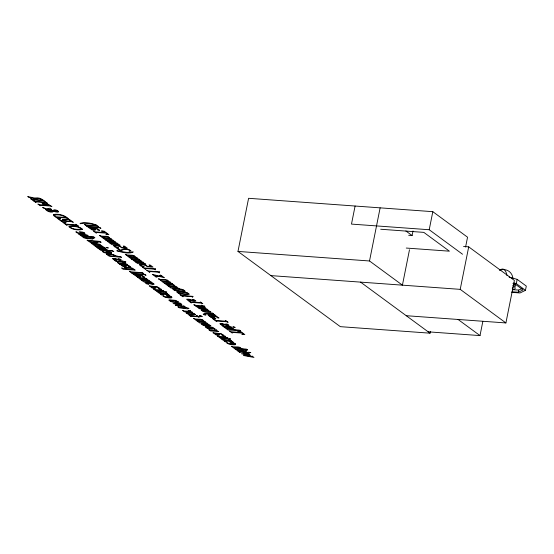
<?xml version="1.0" encoding="UTF-8"?>
<svg xmlns="http://www.w3.org/2000/svg" width="554" height="554" viewBox="0 0 554 554"><rect width="100%" height="100%" fill="white"/><g stroke="black" fill="none" stroke-linecap="round" stroke-linejoin="round"><path stroke-width="0.83" d="M430.347 331.5L430.015 333.176L340.329 326.659L237.978 251.426L248.594 198.297L432.819 211.676L467.548 237.202L465.582 247.056M355.093 206.033L351.485 224.093L429.211 229.737L462.548 254.244M409.489 249.743L402.419 285.158L369.518 260.976L380.134 207.854M408.679 235.291L412.093 235.54L413 230.983M429.211 229.737L432.819 211.676M468.705 246.855L514.396 280.442L505.906 322.94L460.215 289.354L468.705 246.855L463.553 246.482M428.187 331.832L480.006 335.592L482.839 321.396M513.925 286.46L514.347 284.341M517.159 279.361L526.3 286.079L525.448 290.324L516.314 283.606L517.159 279.361L509.084 277.09M511.965 291.771L518.315 292.228L518.738 290.102L522.145 288.44M518.315 292.228L523.08 289.901L514.701 283.745L513.094 283.295M525.448 290.324L520.054 292.962L511.751 292.36M380.688 229.245L423.817 232.375L449.405 251.184L406.269 248.053M237.978 251.426L369.518 260.976M512.388 289.645L518.738 290.102M270.878 275.608L460.215 289.354M406.255 315.704L505.906 322.94M81.396 233.386L78.01 232.812L76.244 231.579L75.808 231.891C76.563 233.83 88.349 235.263 84.125 232.59A2.735 0.658 11.3 0 0 82.338 232.057L79.243 231.697L81.556 233.393M108.037 252.963L104.651 252.389L102.885 251.156L102.448 251.474C103.203 253.413 114.99 254.847 110.765 252.167A2.735 0.658 11.3 0 0 108.979 251.634L105.876 251.281L108.196 252.977M168.361 297.311L164.974 296.736L163.215 295.504L162.772 295.815C163.527 297.761 175.313 299.188 171.089 296.515A2.735 0.658 11.3 0 0 169.309 295.981L166.207 295.621L168.52 297.325M232.105 344.166L228.719 343.591L226.953 342.358L226.517 342.677C227.272 344.616 239.058 346.049 234.834 343.376A2.735 0.658 11.3 0 0 233.047 342.836L229.952 342.483L232.264 344.179M513.89 282.928L516.314 283.606M405.867 230.963L412.093 235.54M458.075 319.471L480.006 335.592M360.564 282.118L430.015 333.176M512.692 285.691A14.536 3.518 11.3 0 1 512.589 289.777M512.838 287.242A12.285 2.971 11.3 0 1 512.256 288.696M499.763 270.172A12.285 10.581 -53.7 0 1 512.935 278.267M513.115 283.565A14.536 3.518 11.3 0 1 515.587 286.397M499.895 270.394A12.285 5.485 -85.8 0 1 507.007 275.622M35.11 198.124L27.7 196.545L28.988 197.487L35.629 198.969L36.592 199.682L32.16 199.357L30.643 198.713L32.866 200.34L33.33 200.375L32.928 199.925L43.247 200.673L44.625 201.234C42.132 198.976 38.503 197.099 35.11 198.124M82.428 229.183L82.414 229.481C78.086 230.436 72.311 229.827 68.897 226.69L68.925 226.392C73.26 225.402 79.014 226.039 82.428 229.183M45.788 209.405L45.76 209.696C47.402 211.559 52.062 213.221 53.724 211.379C63.765 214.35 55.497 207.681 52.769 210.645L47.727 209.163L51.751 209.557L49.922 208.214L46.716 208.865L42.644 207.528L46.058 209.142L45.788 209.405M204.087 314.18L205.915 315.004L204.142 314.88L203.159 314.049L212.161 312.885L213.56 313.917L212.362 313.439L207.598 313.744L214.35 314.907L213.989 314.492L214.384 314.52L216.129 315.801L206.019 313.862L204.087 314.18M184.565 290.67L182.529 290.975L175.009 290.22A1.766 0.429 11.3 0 1 173.721 289.721C175.847 288.509 181.608 289.278 184.565 290.67M188.665 293.682L186.629 293.987L179.108 293.232A1.766 0.429 11.3 0 1 177.82 292.734C179.946 291.522 185.708 292.29 188.665 293.682M125.529 263.143L125.336 263.559L127.496 264.466L119.283 263.87L117.503 262.554L118.757 263.074L124.885 263.517L123.002 262.485L125.218 262.644L125.529 263.143M161.491 289.576L161.304 289.998L163.458 290.905L155.252 290.31L153.465 288.994L154.725 289.513L160.854 289.957L158.963 288.925L161.186 289.084L161.491 289.576M190.631 311.002L190.444 311.417L192.598 312.324L184.392 311.729L182.605 310.413L183.866 310.933L189.994 311.376L188.104 310.344L190.327 310.503L190.631 311.002M216.815 330.246L216.628 330.662L218.782 331.569L210.575 330.973L208.789 329.665L210.049 330.184L216.178 330.627L214.287 329.595L216.51 329.755L216.815 330.246M225.236 336.437L225.049 336.853L227.202 337.76L218.996 337.164L217.21 335.849L218.463 336.368L224.592 336.811L222.708 335.779L224.924 335.939L225.236 336.437M113.238 258.843L116.354 260.221L114.332 260.075L112.358 258.476L114.851 258.469L120.717 260.034L118.182 258.843L119.976 258.974L121.658 260.262L119.055 260.352L115.197 258.953L113.238 258.843M145.792 282.769L148.908 284.147L146.893 284.001L144.913 282.408L147.406 282.395L153.271 283.967L150.743 282.775L152.53 282.907L154.213 284.195L151.616 284.285L147.752 282.886L145.792 282.769M187.46 299.582L190.576 300.961L188.561 300.815L186.58 299.222L189.073 299.208L194.939 300.78L192.411 299.589L194.198 299.721L195.881 301.009L193.284 301.099L189.42 299.7L187.46 299.582M220.7 324.021L223.816 325.399L221.801 325.253L219.82 323.654L222.313 323.647L228.179 325.212L225.651 324.021L227.438 324.152L229.121 325.44L226.524 325.53L222.66 324.132L220.7 324.021M90.551 228.677C90.856 230.478 98.12 231.06 94.741 228.837C95.517 228.504 100.101 229.654 97.691 230.007L99.706 230.305L96.978 228.663L88.813 227.652L90.551 228.677M121.298 265.096C121.603 266.896 128.867 267.478 125.488 265.255C126.27 264.923 130.848 266.072 128.438 266.426L130.453 266.723L127.725 265.082L119.56 264.071L121.298 265.096M135.64 275.636C135.945 277.443 143.209 278.025 139.83 275.795C140.612 275.463 145.19 276.612 142.78 276.972L144.795 277.263L142.066 275.622L133.902 274.618L135.64 275.636M150.896 286.847C151.2 288.655 158.465 289.236 155.085 287.007C155.868 286.674 160.445 287.824 158.035 288.184L160.051 288.475L157.322 286.84L149.158 285.829L150.896 286.847M209.869 316.382C210.174 318.19 217.438 318.772 214.059 316.542C214.841 316.209 219.419 317.359 217.009 317.719L219.024 318.01L216.295 316.376L208.131 315.364L209.869 316.382M214.64 333.709C214.945 335.509 222.209 336.091 218.83 333.868C219.606 333.536 224.183 334.685 221.78 335.038L223.795 335.336L221.06 333.695L212.902 332.684L214.64 333.709M178.443 301.951C175.708 303.003 171.241 302.352 168.88 300.261A3.324 0.803 11.3 0 1 169.552 299.818L175.576 300.379L178.443 301.951M195.52 314.506C192.785 315.558 188.318 314.907 185.957 312.816A3.324 0.803 11.3 0 1 186.629 312.373L192.653 312.934L195.52 314.506M210.783 311.909C208.048 312.962 203.588 312.311 201.22 310.219A3.324 0.803 11.3 0 1 201.898 309.776L207.916 310.337L210.783 311.909M210.769 325.717C208.041 326.77 203.574 326.119 201.213 324.028A3.324 0.803 11.3 0 1 201.885 323.584L207.909 324.145L210.769 325.717M214.869 328.73C212.134 329.782 207.674 329.131 205.312 327.04A3.324 0.803 11.3 0 1 205.984 326.597L212.009 327.158L214.869 328.73M94.935 229.494C93.231 230.658 87.954 227.632 94.132 228.788L94.935 229.494M125.682 265.913C123.985 267.076 118.701 264.05 124.879 265.207L125.682 265.913M140.023 276.453C138.327 277.616 133.043 274.59 139.22 275.753L140.023 276.453M155.279 287.671C153.583 288.835 148.299 285.809 154.476 286.965L155.279 287.671M214.253 317.2C212.556 318.363 207.272 315.337 213.449 316.5L214.253 317.2M219.024 334.526C217.32 335.689 212.043 332.663 218.214 333.82L219.024 334.526M46.633 209.578L48.205 210.984A2.403 0.582 11.3 0 0 49.777 211.393L52.879 211.143L46.633 209.578M97.864 242.721C94.983 244.016 89.99 242.707 88.044 240.907L86.992 240.131L99.858 241.371L101.16 242.327L96.32 241.537L97.864 242.721M106.59 254.224L109.083 256.087L121.61 257.354L120.398 256.467C115.682 257.035 111.783 252.416 106.59 254.224M54.278 215.111L55.968 216.78L66.065 217.514C62.796 215.056 58.198 214.419 54.278 215.111M155.584 268.912L155.21 269.923L154.511 269.154L144.961 268.461L145.82 269.251L145.363 269.216L142.475 267.097L144.269 267.956L155.584 268.912M159.684 271.924L159.31 272.935L158.61 272.166L149.054 271.474L149.919 272.263L149.462 272.229L146.575 270.11L148.368 270.968L159.684 271.924M192.931 296.369L192.557 297.373L191.857 296.605L182.308 295.912L183.173 296.709L182.709 296.674L179.821 294.548L181.615 295.407L192.931 296.369M124.546 267.423L125.959 268.766L121.458 267.984L123.251 269.306L135.218 270.137L134.158 269.362C132.164 267.443 127.635 266.689 124.546 267.423M81.452 228.878C78.003 229.765 72.789 229.46 69.852 226.981C73.315 226.094 78.509 226.385 81.452 228.878M57.796 211.323C52.311 212.272 52.983 208.526 57.796 211.323M133.022 251.931L132.766 252.382C127.635 253.94 121.818 252.354 116.811 250.754L126.257 252.319L130.709 252.444L133.022 251.931M80.337 223.297L80.081 223.754L83.391 223.2L88.931 223.532L96.292 224.931C91.285 223.317 85.468 221.745 80.337 223.297M202.106 316.569L198.727 316.805L199.038 317.255L197.958 316.75L191.165 316.258L191.435 316.646L191.04 316.618L189.011 315.122L190.5 315.766L197.293 316.258L196.296 315.524L197.03 315.579L198.027 316.313C206.69 316.95 195.188 315.274 201.081 315.766L202.106 316.569M36.232 198.512L37.381 199.738L42.381 200.098L39.625 198.664L36.232 198.512M42.236 203.567L43.337 205.001L39.445 204.717L37.894 204.038L40.158 205.7L40.622 205.735L40.22 205.285L50.539 206.033L51.917 206.587L47.554 203.955L42.236 203.567M177.529 301.701L172.945 301.688L169.877 300.677A2.022 0.492 11.3 0 1 170.14 300.344L175.05 300.621L177.529 301.701M194.606 314.25L190.022 314.236L186.954 313.232A2.022 0.492 11.3 0 1 187.217 312.892L192.12 313.176L194.606 314.25M209.869 311.653L205.285 311.639L202.217 310.635A2.022 0.492 11.3 0 1 202.48 310.302L207.39 310.579L209.869 311.653M209.862 325.468L205.271 325.454L202.21 324.443A2.022 0.492 11.3 0 1 202.473 324.111L207.376 324.388L209.862 325.468M213.962 328.48L209.37 328.467L206.31 327.462A2.022 0.492 11.3 0 1 206.573 327.123L211.476 327.4L213.962 328.48M106.202 247.479L108.217 247.936L106.202 247.479M233.019 326.881L235.034 327.345L233.019 326.881M248.711 352.233L250.727 352.697L248.711 352.233M113.736 245.464C113.702 247.209 117.067 247.749 118.438 247.666L118.175 247.472C109.45 245.387 119.823 244.896 121.499 247.77L127.302 248.185L124.581 246.184L123.244 246.087L125.606 247.825L121.866 247.555L120.135 246.281L117.552 245.484L113.736 245.464M139.47 264.376C139.428 266.128 142.8 266.661 144.172 266.578L143.901 266.384C135.183 264.3 145.55 263.815 147.226 266.682L153.036 267.104L150.307 265.103L148.978 265.006L151.339 266.737L147.599 266.467L145.868 265.193L143.285 264.403L139.47 264.376M84.464 233.276L82.241 233.442L80.635 232.258L84.464 233.276M111.105 252.859L108.882 253.026L107.275 251.841L111.105 252.859M171.435 297.207L169.212 297.366L167.599 296.189L171.435 297.207M235.173 344.062L232.95 344.228L231.343 343.044L235.173 344.062M172.813 288.946C175.085 291.889 181.442 291.459 185.265 291.252C183.035 288.309 176.615 288.717 172.813 288.946M176.913 291.958C179.184 294.901 185.542 294.472 189.364 294.264C187.134 291.321 180.715 291.729 176.913 291.958M43.385 204.066L44.126 205.056L49.666 205.458L47.125 204.239L43.385 204.066M96.867 242.43L91.839 242.361L89.194 241.038L95.683 241.509L96.867 242.43M107.635 254.57L108.709 255.616C121.589 257.506 111.894 253.573 107.635 254.57M125.557 267.797L126.582 268.794L133.14 269.272L130.502 267.984L125.557 267.797M53.413 214.467L53.419 215.409L56.605 217.791L57.069 217.826L56.612 217.334L66.937 218.089L68.315 218.643C64.368 214.987 58.62 213.671 53.413 214.467M122.171 249.404L120.807 250.283L118.05 248.247L116.707 248.15L119.989 250.567L121.271 250.664L123.743 249.459L126.347 249.425L128.708 249.84L129.989 250.643L129.02 251.107L131.27 251.267C129.11 248.864 125.1 248.22 122.171 249.404M160.577 275.352L158.652 275.913L152.329 274.341L154.033 275.594L157.904 276.121L155.993 276.654L154.905 276.231L156.256 277.229L158.679 276.294L164.323 277.72L162.62 276.467L159.407 276.086L160.951 275.643L162.08 276.072L160.328 275.047L160.577 275.352M166.048 293.184L164.116 293.745L157.793 292.173L159.497 293.426L163.368 293.952L161.463 294.486L160.369 294.07L161.72 295.06L164.143 294.132L169.787 295.552L168.084 294.299L164.87 293.918L166.415 293.481L167.543 293.904L165.798 292.879L166.048 293.184M229.785 340.038L227.86 340.599L221.538 339.034L223.241 340.288L227.112 340.807L225.201 341.347L224.114 340.925L225.464 341.915L227.888 340.987L233.532 342.414L231.821 341.16L228.615 340.772L230.159 340.336L231.281 340.758L229.536 339.734L229.785 340.038M93.924 238.552L92.47 238.719L92.629 239.058L85.143 238.158L83.793 237.811L82.92 236.932L85.482 237.777L91.078 238.178L90.219 237.548L90.953 237.604L93.924 238.552M125.8 261.987L124.345 262.153L124.505 262.492L117.019 261.592L115.668 261.246L114.796 260.366L117.358 261.211L122.953 261.613L122.095 260.982L122.829 261.038L125.8 261.987M166.775 292.11L165.321 292.27L165.48 292.616L157.994 291.716L156.643 291.362L155.771 290.483L158.333 291.328L163.929 291.736L163.07 291.099L163.804 291.155L166.775 292.11M204.807 306.244L203.353 306.41L203.512 306.75L196.026 305.85L194.676 305.503L193.803 304.624L196.365 305.469L201.961 305.877L201.102 305.24L201.836 305.296L204.807 306.244M188.859 308.343L187.404 308.502L187.564 308.848L180.078 307.948L178.727 307.595L177.855 306.715L180.417 307.56L186.012 307.969L185.154 307.338L185.888 307.387L188.859 308.343M230.519 338.965L229.065 339.124L229.224 339.47L221.738 338.57L220.388 338.217L219.516 337.344L222.078 338.182L227.673 338.591L226.815 337.961L227.549 338.009L230.519 338.965M246.682 350.848L245.228 351.007L245.387 351.354L237.901 350.453L236.551 350.1L235.679 349.221L238.241 350.066L243.836 350.474L242.977 349.837L243.712 349.893L246.682 350.848M181.913 305.012L177.467 305.289L183.907 306.348L183.519 305.905L183.907 305.933L185.701 307.248L175.57 305.358L175.279 305.143L179.773 304.859L173.118 303.557L179.821 302.934L181.255 303.987L180.029 303.488L175.286 303.71L181.913 305.012M250.207 355.218L245.768 355.495L252.202 356.554L251.814 356.111L252.208 356.139L253.995 357.455L243.871 355.564L243.573 355.349L248.067 355.066L241.419 353.764L248.123 353.133L249.556 354.186L248.324 353.694L243.58 353.909L250.207 355.218M60.601 218.685L58.669 218.692L60.94 220.457L65.711 220.804L64.264 219.737L62.47 219.356L66.065 219.619L65.047 219.793L66.501 220.859L71.071 221.191L68.779 219.585L66.487 219.162L69.292 219.363L73.322 222.32L71.944 221.766L61.626 221.018L62.076 221.51L61.612 221.475L57.325 218.324L60.601 218.685M65.961 222.445L63.772 222.452L65.912 224.135L76.175 224.882L75.573 224.287L76.037 224.322L78.329 226.004L76.951 225.45L66.632 224.695L67.082 225.187L66.618 225.153L62.415 222.064L65.961 222.445M215.776 318.751L213.588 318.758L215.721 320.441L225.99 321.188L225.388 320.593L225.852 320.627L228.137 322.31L226.759 321.756L216.441 321.008L216.898 321.493L216.434 321.465L212.224 318.37L215.776 318.751M107.608 234.321L105.89 234.273L108.909 234.667L104.187 231.198L101.437 230.997L103.64 231.406L105.405 232.597L95.163 231.856L93.612 231.177L96.091 232.999L96.548 233.033L95.932 232.424L106.195 233.165L107.608 234.321M243.552 334.256L241.835 334.201L244.854 334.595L240.124 331.126L237.375 330.925L239.584 331.34L241.343 332.532L231.101 331.784L229.557 331.105L232.029 332.926L232.493 332.961L231.877 332.352L242.133 333.099L243.552 334.256M90.108 236.558L88.827 236.482C87.089 233.165 81.362 235.575 78.571 233.94L80.192 235.131L86.292 235.27L88.411 236.433L80.752 235.54L82.401 236.752L93.723 237.257L94.886 237.714L93.668 236.814L90.108 236.558M109.013 250.45L107.732 250.38C105.994 247.056 100.26 249.466 97.476 247.832L99.097 249.03L105.198 249.168L107.31 250.325L99.651 249.439L101.299 250.65L112.628 251.156L113.792 251.613L112.566 250.713L109.013 250.45M235.831 329.859L234.55 329.782C232.812 326.465 227.085 328.875 224.294 327.241L225.914 328.432L232.015 328.57L234.127 329.734L226.468 328.841L228.123 330.052L239.446 330.558L240.609 331.015L239.383 330.115L235.831 329.859M242.867 348.847L241.586 348.778C239.847 345.454 234.12 347.864 231.33 346.229L232.95 347.42L239.051 347.559L241.17 348.722L233.511 347.829L235.159 349.048L246.488 349.553L247.645 350.01L246.426 349.11L242.867 348.847M33.905 200.797L33.441 200.77L35.588 202.342L36.052 202.376L35.601 201.891L45.92 202.639L47.298 203.193L45.151 201.614L44.687 201.58L45.151 202.072L34.833 201.324L33.905 200.797M84.707 224.37L84.312 224.342L86.265 225.776L86.653 225.803L86.23 225.346L97.421 226.164L98.667 226.676L97.359 225.713L85.565 224.862L84.707 224.37M86.985 226.046L86.59 226.018L88.536 227.452L88.931 227.479L88.508 227.022L99.699 227.833L100.946 228.352L99.637 227.389L87.844 226.538L86.985 226.046M99.921 235.554L99.526 235.526L101.631 236.814L101.285 236.413C108.418 235.872 114.643 239.868 101.68 237.105L103.46 238.421L103.854 238.449L103.515 238.054L109.436 238.511L111.562 239.667L103.896 238.739L105.606 239.993L113.812 240.588L112.012 239.709L111.347 238.67L109.851 238.165C108.314 234.709 102.469 237.368 99.921 235.554M106.299 240.242L105.904 240.214L108.009 241.502L107.663 241.101C114.789 240.561 121.021 244.556 108.051 241.793L109.837 243.109L110.232 243.137L109.893 242.742L115.814 243.199L117.94 244.356L110.274 243.428L111.977 244.681L120.183 245.277L118.39 244.397L117.718 243.358L116.229 242.853C114.692 239.397 108.84 242.056 106.299 240.242M91.507 243.185L91.112 243.158L92.733 244.349L98.771 244.487L100.932 245.644L93.273 244.75L94.9 245.941L103.106 246.537L101.334 245.678C99.782 242.396 94.007 244.937 91.507 243.185M95.641 246.225L95.246 246.198L97.192 247.631L97.587 247.659L97.165 247.202L105.295 248.144L104.097 247.264L96.5 246.717L95.641 246.225M125.647 254.466L125.259 254.438L127.358 255.726L127.018 255.332C134.144 254.792 140.377 258.78 127.406 256.024L129.193 257.333L129.588 257.361L129.248 256.966L135.169 257.43L137.288 258.586L129.629 257.652L131.333 258.905L139.539 259.501L137.745 258.621L137.073 257.582L135.585 257.084C134.047 253.628 128.196 256.287 125.647 254.466M132.025 259.154L131.637 259.127L133.736 260.415L133.396 260.02C140.522 259.473 146.748 263.469 133.784 260.705L135.571 262.021L135.965 262.049L135.626 261.654L141.547 262.111L143.666 263.275L136.007 262.34L137.711 263.593L145.917 264.189L144.123 263.309L143.451 262.271L141.963 261.772C140.425 258.316 134.574 260.976 132.025 259.154M129.795 271.335L129.401 271.301L131.353 272.734L131.741 272.769L131.319 272.312L142.517 273.122L143.756 273.634L142.454 272.679L130.654 271.82L129.795 271.335M132.074 273.004L131.679 272.977L133.632 274.41L134.02 274.438L133.597 273.988L144.795 274.798L146.034 275.31L144.732 274.355L132.932 273.496L132.074 273.004M137.953 277.332L137.558 277.298L139.663 278.586L139.317 278.191C146.45 277.651 152.675 281.64 139.712 278.884L141.492 280.192L141.886 280.22L141.547 279.825L147.468 280.289L149.594 281.446L141.928 280.511L143.638 281.764L151.844 282.36L150.044 281.48L149.379 280.442L147.883 279.943C146.353 276.488 140.501 279.147 137.953 277.332M158.901 278.911L158.506 278.884L160.605 280.165L160.265 279.77C167.391 279.23 173.624 283.219 160.653 280.462L162.44 281.771L162.834 281.799L162.495 281.411L168.416 281.868L170.542 283.025L162.876 282.097L164.58 283.35L172.786 283.946L170.992 283.066L170.32 282.028L168.832 281.522C167.294 278.066 161.443 280.726 158.901 278.911M165.272 283.6L164.884 283.572L166.983 284.853L166.643 284.458C173.769 283.918 180.002 287.907 167.031 285.151L168.818 286.46L169.212 286.487L168.873 286.099L174.794 286.557L176.913 287.713L169.254 286.785L170.957 288.038L179.164 288.634L177.37 287.748L176.698 286.709L175.209 286.21C173.672 282.755 167.82 285.414 165.272 283.6M189.42 301.3L188.956 301.265L191.102 302.844L191.566 302.879L191.109 302.387L201.427 303.135L202.806 303.689L200.666 302.117L200.202 302.082L200.659 302.574L190.341 301.819L189.42 301.3M196.254 306.369L195.867 306.341L197.66 307.221C199.482 310.538 205.105 308.107 207.923 309.769L206.781 308.931L199.627 308.301L198.11 307.262L205.776 308.19L204.551 307.29L196.254 306.369M193.955 318.495L193.568 318.467L195.666 319.755L195.327 319.36C202.452 318.82 208.678 322.809 195.714 320.053L197.501 321.362L197.889 321.389L197.556 320.995L203.477 321.459L205.596 322.615L197.937 321.68L199.641 322.934L207.847 323.529L206.053 322.65L205.382 321.611L203.893 321.112C202.355 317.657 196.504 320.316 193.955 318.495M222.459 325.627L222.064 325.6L224.017 327.033L224.405 327.061L223.982 326.611L232.112 327.553L230.914 326.673L223.317 326.119L222.459 325.627M238.151 350.98L237.756 350.952L239.709 352.386L240.097 352.413L239.674 351.963L247.804 352.905L246.606 352.025L239.009 351.471L238.151 350.98"/></g></svg>
